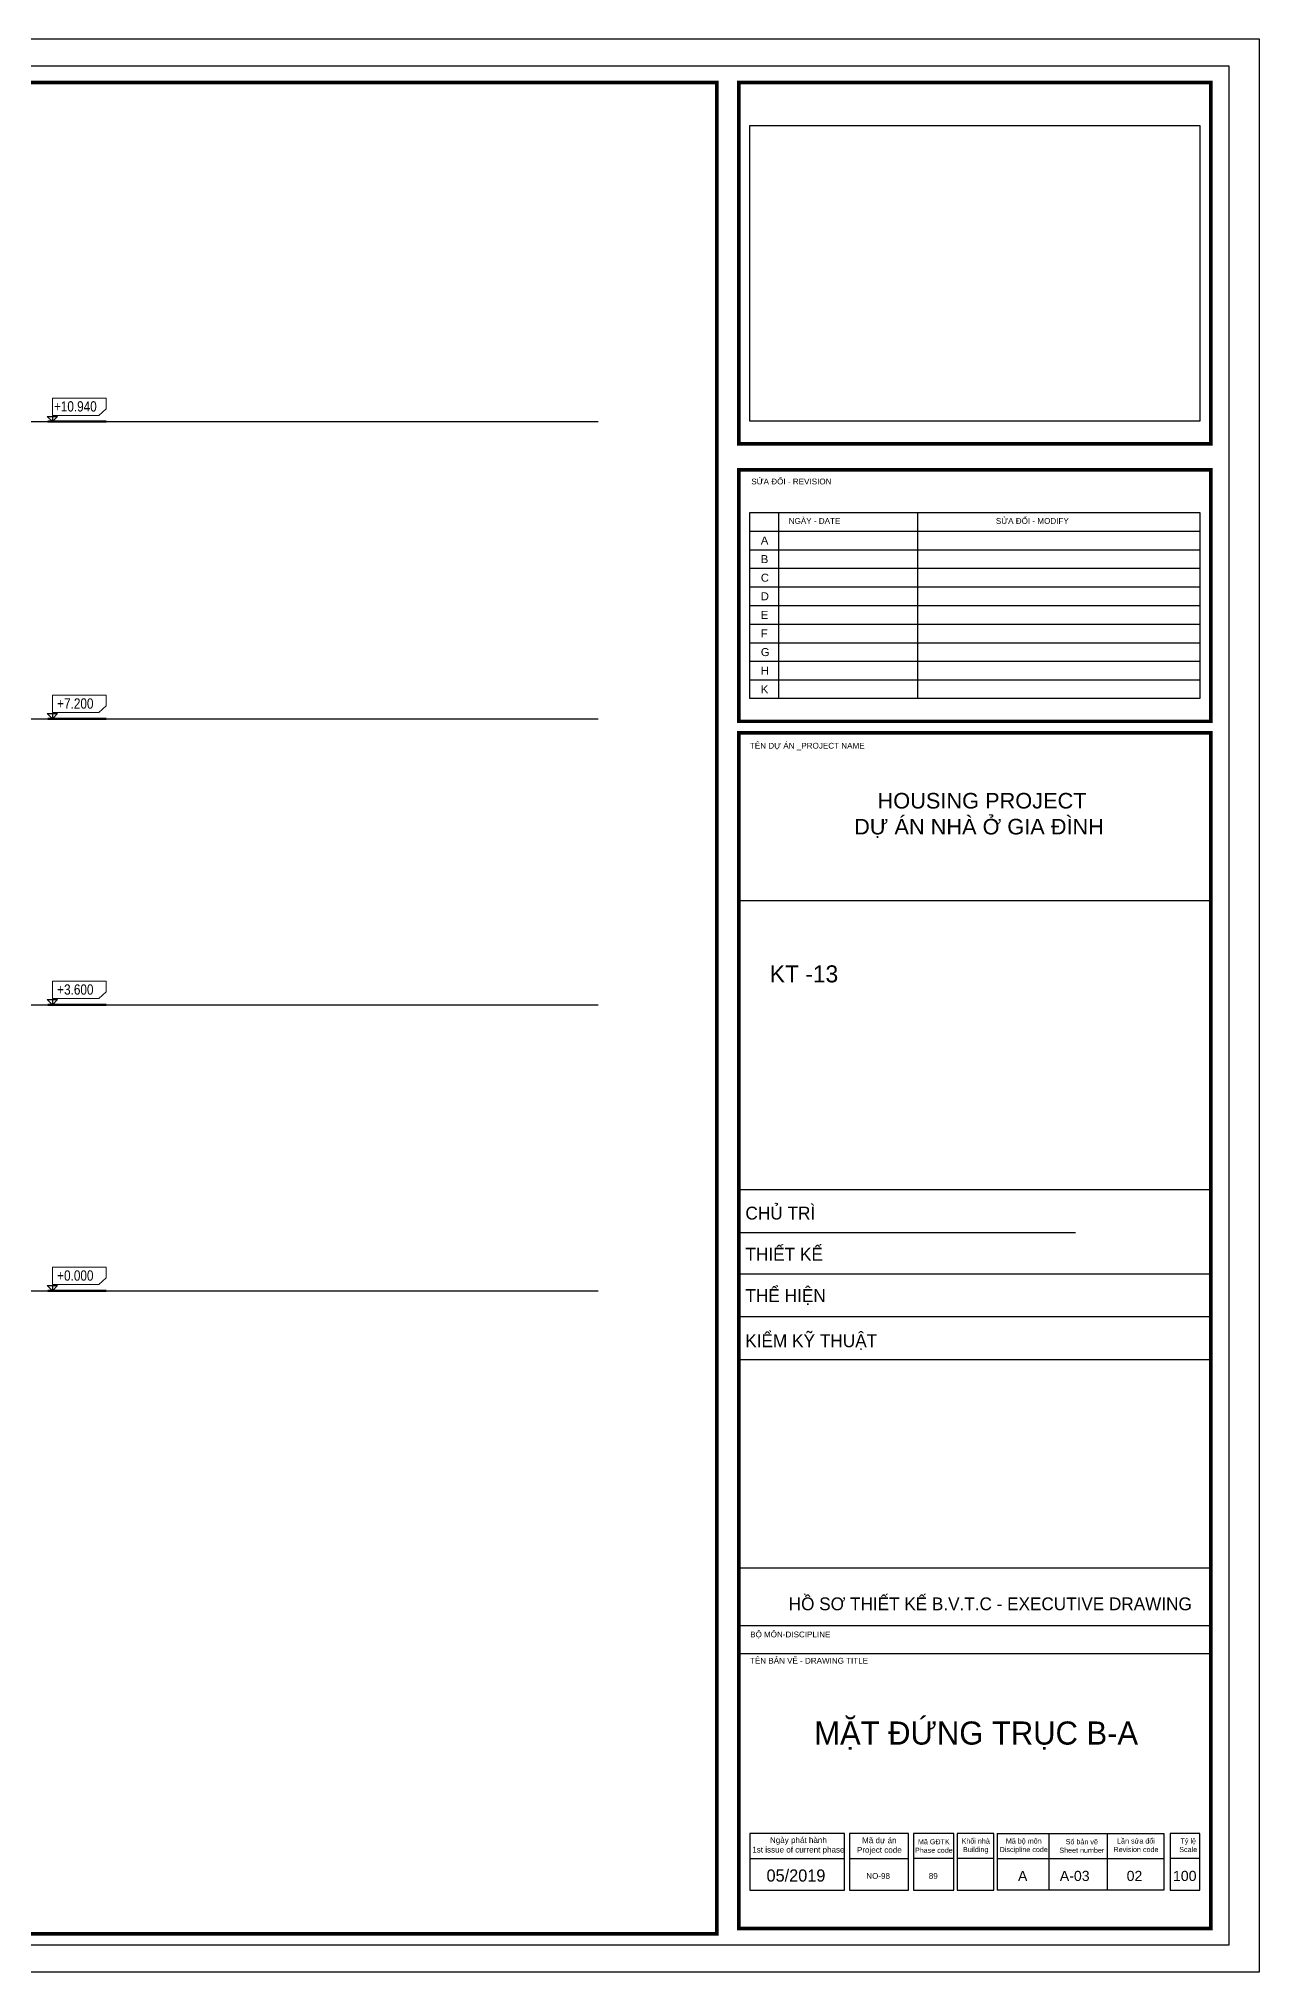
# Model space of a CAD drawing. Header units: inches. Extents: x 442278 to 842836, y -356313 to 59457.
# Drawn here: x 486035 to 501390, y -8433 to 15906 of the extents above; entities that cross this region are included whole.
import ezdxf
from ezdxf.enums import TextEntityAlignment as Align

# ---------------------------------------------------------------- set-up
doc = ezdxf.new("R2010")
doc.units = ezdxf.units.IN
doc.header["$LTSCALE"] = 250
doc.header["$MEASUREMENT"] = 0
doc.set_wipeout_variables(frame=1)
for name, color, linetype in [('-KHAO-5000-TEXT', 7, 'Continuous'), ('3', 9, 'Continuous'), ('gsgsdfg', 31, 'Continuous'), ('khungbve', 7, 'Continuous'), ('LA.DIM', 251, 'Continuous'), ('NETTHAY', 8, 'Continuous'), ('NTHAY', 8, 'Continuous'), ('t', 153, 'Continuous'), ('TEXT', 7, 'Continuous')]:
    doc.layers.add(name, color=color, linetype=linetype)
for name, color, linetype, lineweight in [('NS_cat 30', 30, 'Continuous', 50), ('NS_MANH 01_ 08', 8, 'Continuous', 9), ('NS_text \xad white', 7, 'Continuous', 5), ('NS_THAY 145', 145, 'Continuous', 25)]:
    doc.layers.add(name, color=color, linetype=linetype, lineweight=lineweight)
doc.styles.add('AVANTH', font='')
doc.styles.add('M1', font='')
doc.styles.add('SWIS721', font='swiss.ttf')
doc.styles.add('VnArial-NarrowH', font='', dxfattribs={"height": 200})
doc.styles.add('VnAvantH', font='', dxfattribs={"width": 0.7})
doc.styles.add('XREF_ISO_A1_VER$0$SWIS721', font='swiss.ttf')
doc.styles.get('AVANTH').set_extended_font_data('.VnAvantH')
doc.styles.get('M1').set_extended_font_data('.VnAvantH')
doc.styles.get('VnArial-NarrowH').set_extended_font_data('.VnArial NarrowH')
doc.styles.get('VnAvantH').set_extended_font_data('.VnAvantH')

# ---------------------------------------------------------------- blocks, each defined once
blk = doc.blocks.new('COST CAO DO')
blk.add_wipeout([(0, 4.56), (10.51, 4.56), (10.51, 2.51), (9.07, 1.21), (0, 1.21)])
for p, q in [((-1, 1), (1, 1)), ((-1, 1), (0, 0)), ((1, 1), (0, 0)), ((0, 1), (0, 0))]:
    blk.add_line(p, q)
at = {"layer": 'NS_cat 30'}
blk.add_line((-0.85, 0), (10.51, 0), dxfattribs=at)
at = {"layer": 'NS_MANH 01_ 08'}
for p, q in [((0, 4.56), (0, 1.21)), ((10.51, 4.56), (0, 4.56)), ((10.51, 2.51), (10.51, 4.56)), ((0, 1.21), (9.07, 1.21)), ((9.07, 1.21), (10.51, 2.51))]:
    blk.add_line(p, q, dxfattribs=at)
at = {"layer": 'NS_text \xad white', "linetype": 'Continuous', "style": 'VnArial-NarrowH'}
blk.add_attdef('COSTCAODO', text='', height=2, dxfattribs=at).set_placement((4.53, 1.96), align=Align.CENTER)
blk = doc.blocks.new('KHUNG CHUAN SEICO')
at = {"layer": 'DEFPOINTS', "lineweight": -3, "ltscale": 2000}
blk.add_lwpolyline([(0, 397.16), (572.13, 397.16), (572.13, 0), (0, 0)], close=True, dxfattribs=at)
at = {"layer": 'gsgsdfg'}
blk.add_lwpolyline([(0, 397.16), (572.13, 397.16), (572.13, 0), (0, 0)], close=True, dxfattribs=at)
blk.add_lwpolyline([(0, 397.16), (572.13, 397.16), (572.13, 0), (0, 0)], close=True, dxfattribs=at)
at = {"layer": 'khungbve', "color": 7}
for p, q in [((465.32, 160.79), (562.18, 160.79)), ((465.32, 143.49), (562.18, 143.49)), ((465.32, 134.68), (562.18, 134.68)), ((465.32, 125.87), (562.18, 125.87)), ((465.32, 125.87), (562.18, 125.87)), ((465.32, 125.87), (562.18, 125.87))]:
    blk.add_line(p, q, dxfattribs=at)
at = {"layer": 'khungbve', "linetype": 'Continuous', "ltscale": 15}
blk.add_line((465.32, 151.98), (534.43, 151.98), dxfattribs=at)
at = {"layer": 'NETTHAY', "ltscale": 0.5}
for points, const_width in [([(26.26, 388.15), (460.75, 388.15), (460.75, 7.88), (26.26, 7.88), (26.26, 388.51)], 0.743), ([(465.32, 388.15), (562.18, 388.15), (562.18, 313.94), (465.32, 313.94), (465.32, 388.51)], 0.74), ([(465.32, 308.63), (562.18, 308.63), (562.18, 256.95), (465.32, 256.95), (465.32, 309)], 0.74), ([(465.32, 254.56), (562.18, 254.56), (562.18, 9.02), (465.32, 9.02), (465.32, 254.56)], 0.74)]:
    blk.add_lwpolyline(points, dxfattribs=dict(at, const_width=const_width))
at = {"layer": 'NTHAY', "lineweight": -3, "ltscale": 2000}
for p, q in [((473.5, 261.64), (473.5, 299.84)), ((502.03, 261.64), (502.03, 299.84)), ((467.64, 296.02), (559.96, 296.02)), ((467.64, 292.2), (559.96, 292.2)), ((467.64, 288.38), (559.96, 288.38)), ((467.64, 284.56), (559.96, 284.56)), ((467.64, 280.74), (559.96, 280.74)), ((467.64, 276.92), (559.96, 276.92)), ((467.64, 273.1), (559.96, 273.1)), ((467.64, 269.28), (559.96, 269.28)), ((467.64, 265.46), (559.96, 265.46)), ((562.18, 83.01), (465.32, 83.01)), ((465.32, 71.23), (562.18, 71.23)), ((562.18, 65.43), (465.32, 65.43)), ((518.31, 28.54), (518.31, 16.88)), ((528.91, 28.54), (528.91, 16.88)), ((540.91, 28.54), (540.91, 16.88)), ((467.54, 23.38), (487.01, 23.38)), ((487.99, 23.38), (500.13, 23.38)), ((509.43, 23.38), (501.12, 23.38)), ((517.65, 23.38), (510.09, 23.38)), ((518.31, 23.38), (552.56, 23.38)), ((559.96, 23.38), (553.87, 23.38))]:
    blk.add_line(p, q, dxfattribs=at)
for points in [[(24.06, 391.61), (565.91, 391.61), (565.91, 5.55), (24.06, 5.55)], [(467.54, 379.35), (559.96, 379.35), (559.96, 318.63), (467.54, 318.63)], [(467.54, 299.84), (559.96, 299.84), (559.96, 261.64), (467.54, 261.64)], [(562.18, 254.56), (465.32, 254.56), (465.32, 220.15), (562.18, 220.15)], [(487.01, 28.54), (467.54, 28.54), (467.54, 16.88), (487.01, 16.88)], [(500.13, 28.54), (487.99, 28.54), (487.99, 16.88), (500.13, 16.88)], [(501.12, 16.88), (509.43, 16.88), (509.43, 28.54), (501.12, 28.54)], [(510.09, 16.88), (517.65, 16.88), (517.65, 28.54), (510.09, 28.54)], [(553.87, 16.88), (559.96, 16.88), (559.96, 28.54), (553.87, 28.54)]]:
    blk.add_lwpolyline(points, close=True, dxfattribs=at)
at = {"layer": 'NTHAY', "lineweight": -3, "ltscale": 2000, "const_width": 0.329}
blk.add_lwpolyline([(465.32, 308.63), (562.18, 308.63), (562.18, 256.95), (465.32, 256.95)], close=True, dxfattribs=at)
at = {"layer": 'NTHAY', "lineweight": -3, "ltscale": 2000}
blk.add_lwpolyline([(518.31, 28.54), (552.56, 28.54), (552.56, 16.88), (518.31, 16.88)], dxfattribs=at)
at = {"layer": '-KHAO-5000-TEXT', "linetype": 'Continuous', "ltscale": 15, "style": 'AVANTH', "oblique": 360}
for s, height, p in [('chñ tr×', 2.644, (466.64, 155.94)), ('THIÕT KÕ', 2.644, (466.64, 147.49)), ('thÓ hiÖn', 2.644, (466.64, 139)), ('KIÓM Kü THUËT', 2.6441, (466.59, 129.72))]:
    blk.add_text(s, height=height, rotation=360, dxfattribs=at).set_placement(p, align=Align.MIDDLE_LEFT)
at = {"layer": '3', "ltscale": 0.5, "style": 'VnAvantH'}
for tag, height, p in [('DRAWING1', 4.75, (514.01, 46.77)), ('DRAWING2', 4.75, (514.07, 36.02)), ('DATE', 2.5, (477.02, 18.64))]:
    blk.add_attdef(tag, text='', height=height, dxfattribs=at).set_placement(p, align=Align.CENTER)
at = {"layer": 't', "lineweight": -3}
for s, insert, char_height, width, attachment_point, style in [('{\\fArial|b0|i0|c0|p34;SỬA ĐỔI - REVISION}', (467.85, 306.8), 1.1889, 39.4464, 1, 'XREF_ISO_A1_VER$0$SWIS721'), ('{\\fArial|b0|i0|c0|p34;NGÀY - DATE}', (475.53, 298.7), 1.1889, 39.4464, 1, 'XREF_ISO_A1_VER$0$SWIS721'), ('{\\fArial|b0|i0|c0|p34;SỬA ĐỔI - MODIFY}', (518.05, 298.7), 1.1889, 39.4464, 1, 'XREF_ISO_A1_VER$0$SWIS721'), ('{\\f.VnArialH|b0|i0|c0|p34;a}', (469.81, 294.91), 1.6436, 39.4464, 1, 'XREF_ISO_A1_VER$0$SWIS721'), ('{\\fArial|b0|i0|c0|p34;TÊN DỰ ÁN _PROJECT NAME}', (467.56, 252.53), 1.1889, 39.4464, 1, 'XREF_ISO_A1_VER$0$SWIS721'), ('{\\fArial|b0|i0|c0|p34; HOUSING PROJECT\\PDỰ ÁN NHÀ Ở GIA ĐÌNH}', (514.6, 242.24), 3.1952, 131.0539, 2, 'XREF_ISO_A1_VER$0$SWIS721'), ('{\\fArial|b0|i0|c0|p34;BỘ\\f.VnArial NarrowH|b0|i0|c0|p34; \\fArial|b0|i0|c0|p34;MÔN-DISCIPLINE}', (467.63, 69.99), 1.1889, 39.4464, 1, 'XREF_ISO_A1_VER$0$SWIS721'), ('{\\fArial|b0|i0|c0|p34;TÊN BẢN VẼ - DRAWING TITLE}', (467.58, 64.59), 1.1834, 31.9189, 1, 'XREF_ISO_A1_VER$0$SWIS721'), ('{\\fArial|b0|i0|c0|p34;Mã dự án\\PProject code}', (494.14, 25.95), 1.1834, 16.9056, 5, 'XREF_ISO_A1_VER$0$SWIS721'), ('{\\fArial|b0|i0|c0|p34;Mã G\\fArial|b0|i0|c238|p34;ĐTK\\PPh\\fArial|b0|i0|c0|p34;ase code}', (505.32, 25.94), 1.0519, 16.9056, 5, 'XREF_ISO_A1_VER$0$SWIS721'), ('{\\fArial|b0|i0|c0|p34;Khố\\fArial|b0|i0|c238|p34;i nh\\fArial|b0|i0|c0|p34;à\\fArial|b0|i0|c238|p34;\\PBuilding}', (513.92, 25.94), 1.0519, 16.9056, 5, 'XREF_ISO_A1_VER$0$SWIS721'), ('{\\fArial|b0|i0|c0|p34;Mã\\fArial|b0|i0|c238|p34; b\\fArial|b0|i0|c0|p34;ộ\\fArial|b0|i0|c238|p34; m\\fArial|b0|i0|c0|p34;ô\\fArial|b0|i0|c238|p34;n\\PD\\fArial|b0|i0|c0|p34;iscipline code}', (523.78, 25.94), 1.0519, 16.9056, 5, 'XREF_ISO_A1_VER$0$SWIS721'), ('{\\fArial|b0|i0|c0|p34;Số bản vẽ\\PSheet number}', (535.7, 25.94), 1.0519, 16.9056, 5, 'XREF_ISO_A1_VER$0$SWIS721'), ('{\\fArial|b0|i0|c0|p34;Lầ\\fArial|b0|i0|c238|p34;n s\\fArial|b0|i0|c0|p34;ử\\fArial|b0|i0|c238|p34;a đ\\fArial|b0|i0|c0|p34;ổi\\PRevision code}', (546.82, 26.1), 1.0519, 16.9056, 5, 'XREF_ISO_A1_VER$0$SWIS721'), ('{\\fArial|b0|i0|c0|p34;Tỷ lệ\\PScale}', (557.54, 26.1), 1.0519, 16.9056, 5, 'XREF_ISO_A1_VER$0$SWIS721'), ('{\\fArial|b0|i0|c0|p34;NO-98}', (493.89, 19.79), 1.1834, 16.9056, 5, 'XREF_ISO_A1_VER$0$SWIS721'), ('{\\fArial|b0|i0|c0|p34;89}', (505.22, 19.79), 1.1834, 16.9056, 5, 'XREF_ISO_A1_VER$0$SWIS721'), ('{\\fArial|b0|i0|c0|p34;A}', (523.56, 19.79), 2.0709, 16.9056, 5, 'SWIS721'), ('{\\fArial|b0|i0|c0|p34;A-03}', (534.24, 19.79), 2.0709, 16.9056, 5, 'SWIS721'), ('{\\fArial|b0|i0|c0|p34;02}', (546.51, 19.79), 2.0709, 16.9056, 5, 'SWIS721'), ('{\\fArial|b0|i0|c0|p34;100}', (556.83, 19.79), 2.0709, 16.9056, 5, 'SWIS721')]:
    blk.add_mtext(s, dxfattribs=dict(at, insert=insert, char_height=char_height, width=width, attachment_point=attachment_point, style=style))
at = {"layer": 't', "lineweight": 9, "char_height": 1.6436, "width": 39.4464, "attachment_point": 1, "style": 'XREF_ISO_A1_VER$0$SWIS721'}
for s, insert in [('{\\f.VnArialH|b0|i0|c0|p34;b}', (469.81, 291.09)), ('{\\f.VnArialH|b0|i0|c0|p34;c}', (469.81, 287.27)), ('{\\f.VnArialH|b0|i0|c0|p34;d}', (469.81, 283.45)), ('{\\f.VnArialH|b0|i0|c0|p34;e}', (469.81, 279.63)), ('{\\f.VnArialH|b0|i0|c0|p34;f}', (469.81, 275.81)), ('{\\f.VnArialH|b0|i0|c0|p34;g}', (469.81, 271.99)), ('{\\f.VnArialH|b0|i0|c0|p34;h}', (469.81, 268.17)), ('{\\f.VnArialH|b0|i0|c0|p34;k}', (469.81, 264.35))]:
    blk.add_mtext(s, dxfattribs=dict(at, insert=insert))
at = {"layer": 't', "lineweight": -3, "insert": (477.52, 26), "char_height": 1.1834, "attachment_point": 5, "style": 'XREF_ISO_A1_VER$0$SWIS721'}
blk.add_mtext('Ngày phát hành\\P1st issue of current phase', dxfattribs=at)
at = {"layer": 'TEXT', "lineweight": -3, "style": 'M1'}
blk.add_text('hå s¬ thiÕt kÕ b.v.t.c - executive drawing', height=2.6298, dxfattribs=at).set_placement((475.54, 74.37))

msp = doc.modelspace()

# ---------------------------------------------------------------- linework, layer by layer
at = {"layer": 'LA.DIM'}
for p, q in [((469233.07, 7346.39), (493071.84, 7346.39)), ((469233.07, 3746.39), (493071.84, 3746.39)), ((469233.07, 146.39), (493071.84, 146.39))]:
    msp.add_line(p, q, dxfattribs=at)

# ---------------------------------------------------------------- block references
at = {"layer": 'NS_THAY 145', "ltscale": 10}
ref = msp.add_blockref('COST CAO DO', (486206.78, 11086.39), dxfattribs=dict(at, xscale=64.52205882349517, yscale=64.52205882361159, zscale=64.52205882351457))
ref.add_attrib('COSTCAODO', '+10.940', dxfattribs={"layer": 'NS_text \xad white', "linetype": 'Continuous', "height": 129.044, "style": 'VnArial-NarrowH'}).set_placement((486495.96, 11213.06), align=Align.CENTER)

# ---------------------------------------------------------------- next in the draw order: linework, layer by layer
at = {"layer": 'LA.DIM'}
msp.add_line((469233.07, 11086.39), (493071.84, 11086.39), dxfattribs=at)

# ---------------------------------------------------------------- next in the draw order: block references
at = {"layer": 'NS_THAY 145', "ltscale": 10}
ref = msp.add_blockref('COST CAO DO', (486206.78, 7346.39), dxfattribs=dict(at, xscale=64.52205882349517, yscale=64.52205882361159, zscale=64.52205882351457))
ref.add_attrib('COSTCAODO', '+7.200', dxfattribs={"layer": 'NS_text \xad white', "linetype": 'Continuous', "height": 129.044, "style": 'VnArial-NarrowH'}).set_placement((486495.96, 7473.06), align=Align.CENTER)
ref = msp.add_blockref('COST CAO DO', (486206.78, 3746.39), dxfattribs=dict(at, xscale=64.52205882349517, yscale=64.52205882361159, zscale=64.52205882351457))
ref.add_attrib('COSTCAODO', '+3.600', dxfattribs={"layer": 'NS_text \xad white', "linetype": 'Continuous', "height": 129.044, "style": 'VnArial-NarrowH'}).set_placement((486495.96, 3873.06), align=Align.CENTER)
ref = msp.add_blockref('COST CAO DO', (486206.78, 146.39), dxfattribs=dict(at, xscale=64.52205882349517, yscale=64.52205882361159, zscale=64.52205882351457))
ref.add_attrib('COSTCAODO', '+0.000', dxfattribs={"layer": 'NS_text \xad white', "linetype": 'Continuous', "height": 129.044, "style": 'VnArial-NarrowH'}).set_placement((486495.96, 273.06), align=Align.CENTER)

# ---------------------------------------------------------------- next in the draw order: block references
at = {"layer": '3'}
ref = msp.add_blockref('KHUNG CHUAN SEICO', (466328.24, -8433.27), dxfattribs=dict(at, xscale=61.28273413194984, yscale=61.28273413158604, zscale=61.2827341314106))
ref.add_attrib('DRAWING1', 'mÆt ®øng trôc b-a', dxfattribs={"ltscale": 0.5, "height": 291.093, "style": 'VnAvantH'}).set_placement((497828.44, -5566.92), align=Align.CENTER)
ref.add_attrib('DWNNO', 'kt -13', dxfattribs={"ltscale": 0.5, "height": 214.49, "style": 'VnAvantH'}).set_placement((495662.52, 4027.09), align=Align.CENTER)
ref.add_attrib('DATE', '05/2019', dxfattribs={"ltscale": 0.5, "height": 153.207, "style": 'VnAvantH'}).set_placement((495561.28, -7291.15), align=Align.CENTER)

doc.saveas('drawing.dxf')
